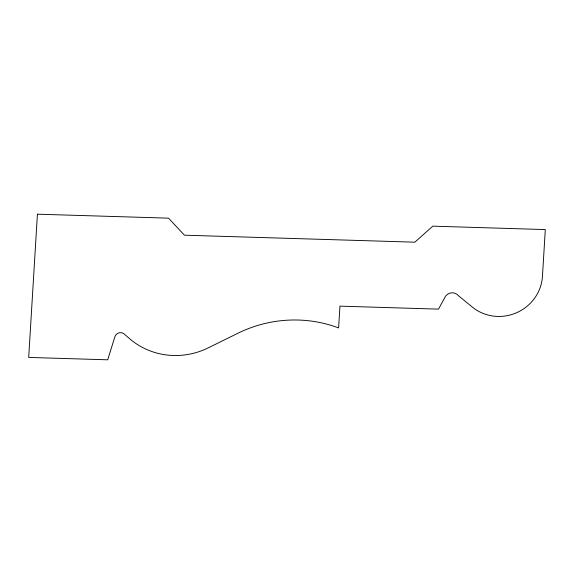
<?xml version="1.0" encoding="UTF-8"?>
<svg xmlns="http://www.w3.org/2000/svg" width="574" height="574" viewBox="0 0 574 574"><rect width="100%" height="100%" fill="white"/><g stroke="black" fill="none" stroke-linecap="round" stroke-linejoin="round"><path stroke-width="0.86" d="M37.418 214.188L28.7 357.423L107.704 359.812L114.929 336.651A5.69 5.475 -24.1 0 1 124.156 333.96L129.415 338.531A71.513 68.844 -24.1 0 0 208.14 347.901L237.88 333.257A124.565 119.923 -24.1 0 1 338.61 327.933L339.937 306.143L438.5 309.128L445.675 295.976A8.115 7.806 -24.1 0 1 458.439 295.703L472.323 307.076A42.663 41.07 -24.1 0 0 516.564 312.744A42.663 41.07 -24.1 0 0 542.452 276.388L545.3 229.571L432.782 226.163L414.844 242.178L184.448 235.197L168.526 218.156L37.418 214.188"/></g></svg>
